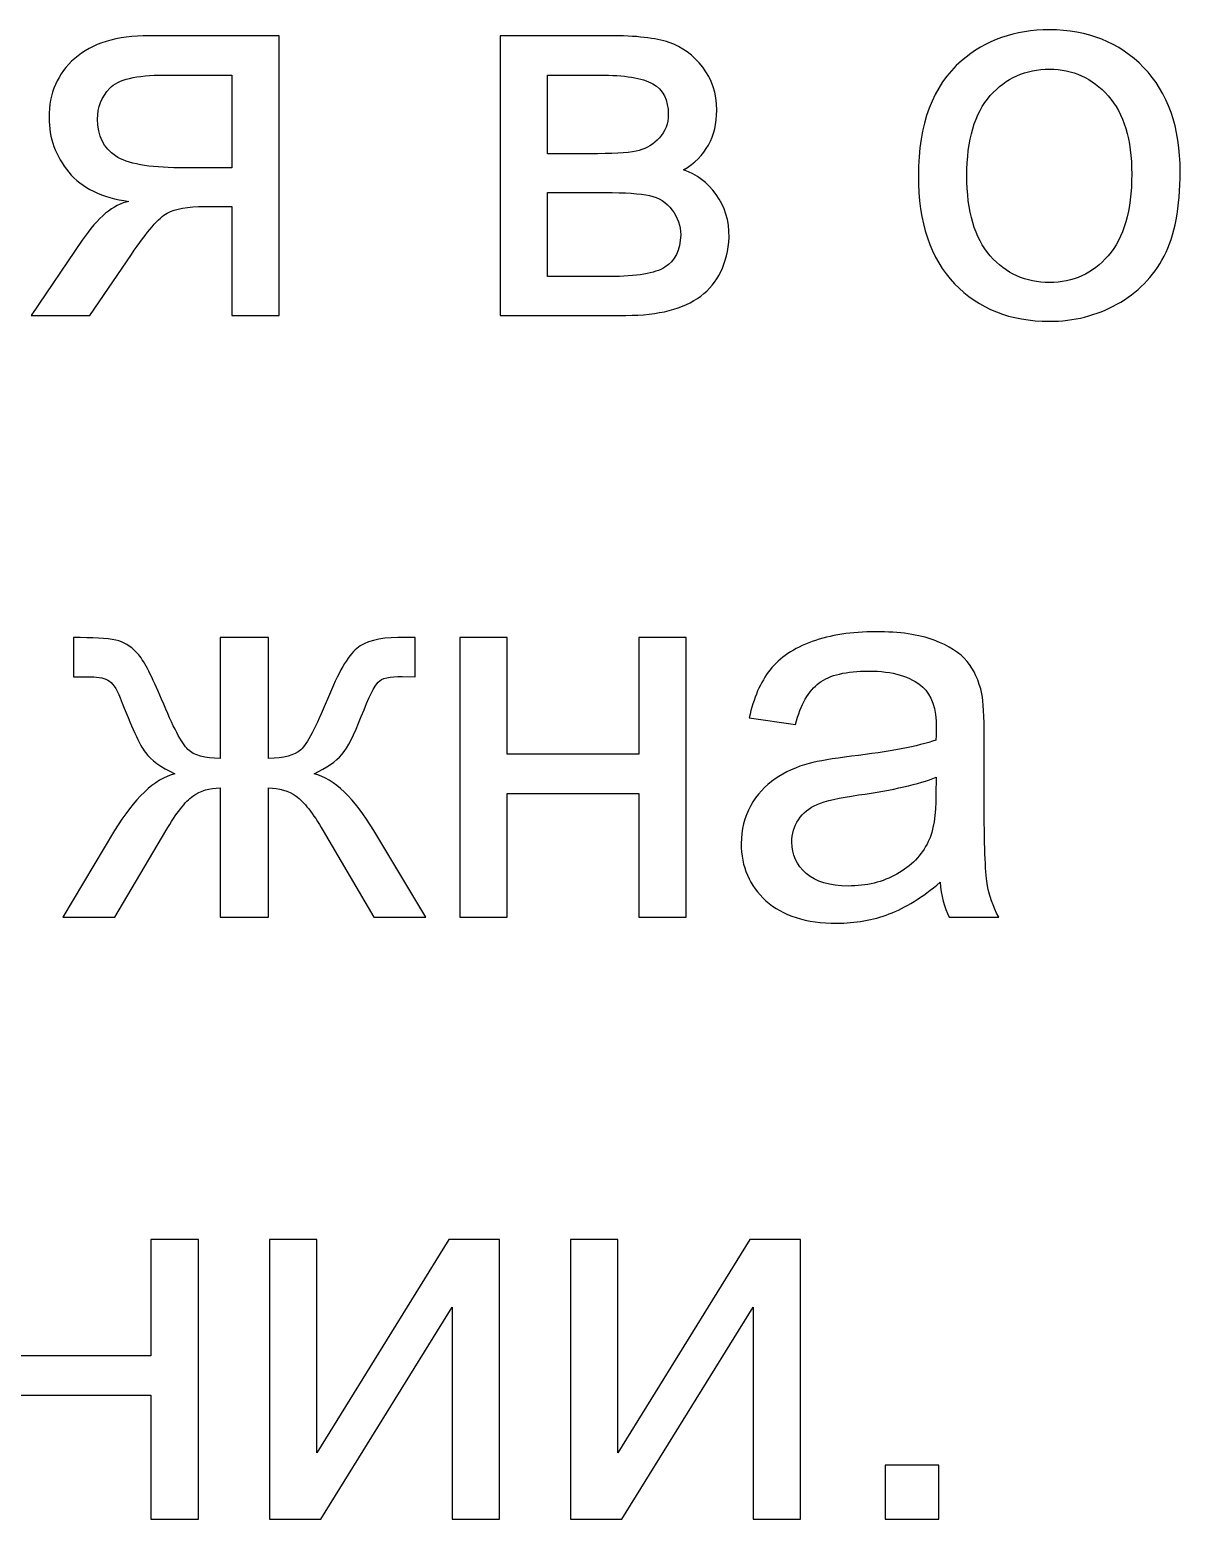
# Model space of a CAD drawing. Header units: millimetres. Extents: x -998 to 1016, y -1915 to 1914.
# Drawn here: x -646.3 to -597.3, y 1585.2 to 1648.6 of the extents above; entities that cross this region are included whole.
import ezdxf

# ---------------------------------------------------------------- set-up
doc = ezdxf.new("R2010")
doc.units = ezdxf.units.MM
doc.header["$MEASUREMENT"] = 0
doc.layers.add('layer 1', color=7, linetype='Continuous')

msp = doc.modelspace()

# ---------------------------------------------------------------- linework, layer by layer
at = {"layer": 'layer 1', "color": 250}
for points, knots in [([(-635.6963, 1648.3313), (-635.6963, 1648.3313), (-635.6963, 1636.4303), (-635.6963, 1636.4303), (-635.6963, 1636.4303), (-635.6963, 1636.4303), (-637.7142, 1636.4303), (-637.7142, 1636.4303), (-637.7142, 1636.4303), (-637.7142, 1636.4303), (-637.7142, 1641.0623), (-637.7142, 1641.0623), (-637.7142, 1641.0623), (-637.7142, 1641.0623), (-638.876, 1641.0623), (-638.876, 1641.0623), (-638.876, 1641.0623), (-639.583, 1641.0623), (-640.1104, 1640.9706), (-640.4582, 1640.7833), (-640.4582, 1640.7833), (-640.806, 1640.596), (-641.3143, 1640.0113), (-641.9831, 1639.0215), (-641.9831, 1639.0215), (-641.9831, 1639.0215), (-643.7564, 1636.4303), (-643.7564, 1636.4303), (-643.7564, 1636.4303), (-643.7564, 1636.4303), (-646.2558, 1636.4303), (-646.2558, 1636.4303), (-646.2558, 1636.4303), (-646.2558, 1636.4303), (-644.0774, 1639.6253), (-644.0774, 1639.6253), (-644.0774, 1639.6253), (-643.4124, 1640.6037), (-642.7474, 1641.154), (-642.0863, 1641.2801), (-642.0863, 1641.2801), (-643.2366, 1641.4368), (-644.0927, 1641.8534), (-644.6507, 1642.526), (-644.6507, 1642.526), (-645.2086, 1643.1986), (-645.4876, 1643.9745), (-645.4876, 1644.8497), (-645.4876, 1644.8497), (-645.4876, 1645.8854), (-645.1246, 1646.7223), (-644.3946, 1647.3644), (-644.3946, 1647.3644), (-643.6646, 1648.0103), (-642.606, 1648.3313), (-641.2225, 1648.3313), (-641.2225, 1648.3313), (-641.2225, 1648.3313), (-635.6963, 1648.3313), (-635.6963, 1648.3313)], [0, 0, 0, 0, 0.0625, 0.0625, 0.0625, 0.0625, 0.125, 0.125, 0.125, 0.125, 0.1875, 0.1875, 0.1875, 0.1875, 0.25, 0.25, 0.25, 0.25, 0.3125, 0.3125, 0.3125, 0.3125, 0.375, 0.375, 0.375, 0.375, 0.4375, 0.4375, 0.4375, 0.4375, 0.5, 0.5, 0.5, 0.5, 0.5625, 0.5625, 0.5625, 0.5625, 0.625, 0.625, 0.625, 0.625, 0.6875, 0.6875, 0.6875, 0.6875, 0.75, 0.75, 0.75, 0.75, 0.8125, 0.8125, 0.8125, 0.8125, 0.875, 0.875, 0.875, 0.875, 1, 1, 1, 1]), ([(-626.2871, 1648.3313), (-626.2871, 1648.3313), (-621.6436, 1648.3313), (-621.6436, 1648.3313), (-621.6436, 1648.3313), (-620.5047, 1648.3313), (-619.6563, 1648.2357), (-619.0983, 1648.0446), (-619.0983, 1648.0446), (-618.5442, 1647.8536), (-618.0665, 1647.5058), (-617.669, 1646.9975), (-617.669, 1646.9975), (-617.2677, 1646.4854), (-617.069, 1645.8777), (-617.069, 1645.1669), (-617.069, 1645.1669), (-617.069, 1644.5974), (-617.1875, 1644.1006), (-617.4206, 1643.6802), (-617.4206, 1643.6802), (-617.6575, 1643.256), (-618.0091, 1642.9006), (-618.483, 1642.6177), (-618.483, 1642.6177), (-617.9251, 1642.4305), (-617.4626, 1642.0827), (-617.0919, 1641.5706), (-617.0919, 1641.5706), (-616.725, 1641.0623), (-616.5416, 1640.4546), (-616.5416, 1639.7552), (-616.5416, 1639.7552), (-616.6142, 1638.6278), (-617.0193, 1637.7908), (-617.7493, 1637.2482), (-617.7493, 1637.2482), (-618.4792, 1636.7016), (-619.5417, 1636.4303), (-620.9328, 1636.4303), (-620.9328, 1636.4303), (-620.9328, 1636.4303), (-626.2871, 1636.4303), (-626.2871, 1636.4303), (-626.2871, 1636.4303), (-626.2871, 1636.4303), (-626.2871, 1648.3313), (-626.2871, 1648.3313)], [0, 0, 0, 0, 0.0769231, 0.0769231, 0.0769231, 0.0769231, 0.1538462, 0.1538462, 0.1538462, 0.1538462, 0.2307692, 0.2307692, 0.2307692, 0.2307692, 0.3076923, 0.3076923, 0.3076923, 0.3076923, 0.3846154, 0.3846154, 0.3846154, 0.3846154, 0.4615385, 0.4615385, 0.4615385, 0.4615385, 0.5384615, 0.5384615, 0.5384615, 0.5384615, 0.6153846, 0.6153846, 0.6153846, 0.6153846, 0.6923077, 0.6923077, 0.6923077, 0.6923077, 0.7692308, 0.7692308, 0.7692308, 0.7692308, 0.8461538, 0.8461538, 0.8461538, 0.8461538, 1, 1, 1, 1]), ([(-608.4891, 1642.3808), (-608.4891, 1644.5783), (-607.8776, 1646.2064), (-606.6508, 1647.265), (-606.6508, 1647.265), (-605.6304, 1648.144), (-604.3807, 1648.5835), (-602.9093, 1648.5835), (-602.9093, 1648.5835), (-601.2774, 1648.5835), (-599.9398, 1648.0485), (-598.9003, 1646.9784), (-598.9003, 1646.9784), (-597.8646, 1645.9121), (-597.3448, 1644.4331), (-597.3448, 1642.5489), (-597.3448, 1642.5489), (-597.3448, 1641.0202), (-597.5741, 1639.8202), (-598.0327, 1638.945), (-598.0327, 1638.945), (-598.4913, 1638.0698), (-599.1602, 1637.3896), (-600.0392, 1636.9042), (-600.0392, 1636.9042), (-600.9143, 1636.4188), (-601.8736, 1636.1781), (-602.9093, 1636.1781), (-602.9093, 1636.1781), (-604.5756, 1636.1781), (-605.9209, 1636.7093), (-606.9489, 1637.7756), (-606.9489, 1637.7756), (-607.977, 1638.8418), (-608.4891, 1640.3782), (-608.4891, 1642.3808)], [0, 0, 0, 0, 0.1, 0.1, 0.1, 0.1, 0.2, 0.2, 0.2, 0.2, 0.3, 0.3, 0.3, 0.3, 0.4, 0.4, 0.4, 0.4, 0.5, 0.5, 0.5, 0.5, 0.6, 0.6, 0.6, 0.6, 0.7, 0.7, 0.7, 0.7, 0.8, 0.8, 0.8, 0.8, 1, 1, 1, 1]), ([(-606.4253, 1642.377), (-606.4253, 1640.8559), (-606.0928, 1639.717), (-605.4279, 1638.9641), (-605.4279, 1638.9641), (-604.759, 1638.2074), (-603.9221, 1637.8291), (-602.9093, 1637.8291), (-602.9093, 1637.8291), (-601.908, 1637.8291), (-601.0749, 1638.2074), (-600.4061, 1638.968), (-600.4061, 1638.968), (-599.7411, 1639.7285), (-599.4086, 1640.8865), (-599.4086, 1642.4419), (-599.4086, 1642.4419), (-599.4086, 1643.9095), (-599.7449, 1645.0216), (-600.4137, 1645.7745), (-600.4137, 1645.7745), (-601.0825, 1646.5312), (-601.9157, 1646.9096), (-602.9093, 1646.9096), (-602.9093, 1646.9096), (-603.9221, 1646.9096), (-604.759, 1646.5351), (-605.4279, 1645.7822), (-605.4279, 1645.7822), (-606.0928, 1645.0293), (-606.4253, 1643.8942), (-606.4253, 1642.377)], [0, 0, 0, 0, 0.1111111, 0.1111111, 0.1111111, 0.1111111, 0.2222222, 0.2222222, 0.2222222, 0.2222222, 0.3333333, 0.3333333, 0.3333333, 0.3333333, 0.4444444, 0.4444444, 0.4444444, 0.4444444, 0.5555556, 0.5555556, 0.5555556, 0.5555556, 0.6666667, 0.6666667, 0.6666667, 0.6666667, 0.7777778, 0.7777778, 0.7777778, 0.7777778, 1, 1, 1, 1]), ([(-637.7142, 1646.6573), (-637.7142, 1646.6573), (-640.5805, 1646.6573), (-640.5805, 1646.6573), (-640.5805, 1646.6573), (-641.7805, 1646.6573), (-642.5563, 1646.4701), (-642.9041, 1646.0955), (-642.9041, 1646.0955), (-643.2519, 1645.721), (-643.4239, 1645.2815), (-643.4239, 1644.7809), (-643.4239, 1644.7809), (-643.4239, 1644.07), (-643.1678, 1643.5464), (-642.6557, 1643.2139), (-642.6557, 1643.2139), (-642.1474, 1642.8814), (-641.2416, 1642.7133), (-639.9422, 1642.7133), (-639.9422, 1642.7133), (-639.9422, 1642.7133), (-637.7142, 1642.7133), (-637.7142, 1642.7133), (-637.7142, 1642.7133), (-637.7142, 1642.7133), (-637.7142, 1646.6573), (-637.7142, 1646.6573)], [0, 0, 0, 0, 0.125, 0.125, 0.125, 0.125, 0.25, 0.25, 0.25, 0.25, 0.375, 0.375, 0.375, 0.375, 0.5, 0.5, 0.5, 0.5, 0.625, 0.625, 0.625, 0.625, 0.75, 0.75, 0.75, 0.75, 1, 1, 1, 1]), ([(-624.2692, 1643.3095), (-624.2692, 1643.3095), (-622.129, 1643.3095), (-622.129, 1643.3095), (-622.129, 1643.3095), (-621.2767, 1643.3095), (-620.6882, 1643.3553), (-620.371, 1643.4432), (-620.371, 1643.4432), (-620.05, 1643.535), (-619.7633, 1643.7146), (-619.5111, 1643.9898), (-619.5111, 1643.9898), (-619.2589, 1644.2611), (-619.1327, 1644.5898), (-619.1327, 1644.9719), (-619.1327, 1644.9719), (-619.1327, 1645.6025), (-619.3544, 1646.0382), (-619.7939, 1646.2866), (-619.7939, 1646.2866), (-620.2372, 1646.5351), (-620.9939, 1646.6573), (-622.064, 1646.6573), (-622.064, 1646.6573), (-622.064, 1646.6573), (-624.2692, 1646.6573), (-624.2692, 1646.6573), (-624.2692, 1646.6573), (-624.2692, 1646.6573), (-624.2692, 1643.3095), (-624.2692, 1643.3095)], [0, 0, 0, 0, 0.1111111, 0.1111111, 0.1111111, 0.1111111, 0.2222222, 0.2222222, 0.2222222, 0.2222222, 0.3333333, 0.3333333, 0.3333333, 0.3333333, 0.4444444, 0.4444444, 0.4444444, 0.4444444, 0.5555556, 0.5555556, 0.5555556, 0.5555556, 0.6666667, 0.6666667, 0.6666667, 0.6666667, 0.7777778, 0.7777778, 0.7777778, 0.7777778, 1, 1, 1, 1]), ([(-624.2692, 1638.0813), (-624.2692, 1638.0813), (-621.6207, 1638.0813), (-621.6207, 1638.0813), (-621.6207, 1638.0813), (-620.4818, 1638.0813), (-619.6984, 1638.2151), (-619.2741, 1638.4788), (-619.2741, 1638.4788), (-618.8499, 1638.7463), (-618.6283, 1639.2011), (-618.6053, 1639.8546), (-618.6053, 1639.8546), (-618.6053, 1640.233), (-618.7276, 1640.5884), (-618.9722, 1640.9132), (-618.9722, 1640.9132), (-619.2206, 1641.2381), (-619.5417, 1641.4445), (-619.9353, 1641.5285), (-619.9353, 1641.5285), (-620.3289, 1641.6164), (-620.9634, 1641.6585), (-621.8347, 1641.6585), (-621.8347, 1641.6585), (-621.8347, 1641.6585), (-624.2692, 1641.6585), (-624.2692, 1641.6585), (-624.2692, 1641.6585), (-624.2692, 1641.6585), (-624.2692, 1638.0813), (-624.2692, 1638.0813)], [0, 0, 0, 0, 0.1111111, 0.1111111, 0.1111111, 0.1111111, 0.2222222, 0.2222222, 0.2222222, 0.2222222, 0.3333333, 0.3333333, 0.3333333, 0.3333333, 0.4444444, 0.4444444, 0.4444444, 0.4444444, 0.5555556, 0.5555556, 0.5555556, 0.5555556, 0.6666667, 0.6666667, 0.6666667, 0.6666667, 0.7777778, 0.7777778, 0.7777778, 0.7777778, 1, 1, 1, 1]), ([(-607.5683, 1612.3035), (-608.3174, 1611.6653), (-609.0397, 1611.2181), (-609.7314, 1610.9544), (-609.7314, 1610.9544), (-610.4232, 1610.6907), (-611.1646, 1610.5608), (-611.9595, 1610.5608), (-611.9595, 1610.5608), (-613.2666, 1610.5608), (-614.2717, 1610.878), (-614.9749, 1611.5162), (-614.9749, 1611.5162), (-615.6781, 1612.1506), (-616.0297, 1612.9647), (-616.0297, 1613.9545), (-616.0297, 1613.9545), (-616.0297, 1614.5354), (-615.8959, 1615.0666), (-615.6322, 1615.5482), (-615.6322, 1615.5482), (-615.3647, 1616.0297), (-615.0169, 1616.4119), (-614.5889, 1616.7023), (-614.5889, 1616.7023), (-614.157, 1616.9928), (-613.6755, 1617.2145), (-613.1366, 1617.3635), (-613.1366, 1617.3635), (-612.7392, 1617.4667), (-612.1391, 1617.5661), (-611.3404, 1617.6654), (-611.3404, 1617.6654), (-609.7123, 1617.8565), (-608.5085, 1618.0896), (-607.7403, 1618.3572), (-607.7403, 1618.3572), (-607.7326, 1618.6323), (-607.7288, 1618.8081), (-607.7288, 1618.8807), (-607.7288, 1618.8807), (-607.7288, 1619.6986), (-607.9199, 1620.2757), (-608.3021, 1620.612), (-608.3021, 1620.612), (-608.818, 1621.0668), (-609.5862, 1621.2923), (-610.6028, 1621.2923), (-610.6028, 1621.2923), (-611.5544, 1621.2923), (-612.2576, 1621.1241), (-612.7086, 1620.7916), (-612.7086, 1620.7916), (-613.1634, 1620.4591), (-613.4959, 1619.8706), (-613.7137, 1619.0222), (-613.7137, 1619.0222), (-613.7137, 1619.0222), (-615.6857, 1619.2973), (-615.6857, 1619.2973), (-615.6857, 1619.2973), (-615.5061, 1620.1419), (-615.2118, 1620.826), (-614.7991, 1621.3458), (-614.7991, 1621.3458), (-614.3863, 1621.8655), (-613.7901, 1622.263), (-613.0105, 1622.5458), (-613.0105, 1622.5458), (-612.2347, 1622.8248), (-611.3289, 1622.9662), (-610.3047, 1622.9662), (-610.3047, 1622.9662), (-609.2881, 1622.9662), (-608.4588, 1622.8477), (-607.8205, 1622.607), (-607.8205, 1622.607), (-607.1861, 1622.3662), (-606.7161, 1622.0681), (-606.418, 1621.705), (-606.418, 1621.705), (-606.1199, 1621.342), (-605.9097, 1620.8834), (-605.7874, 1620.3292), (-605.7874, 1620.3292), (-605.7224, 1619.9852), (-605.688, 1619.3661), (-605.688, 1618.4756), (-605.688, 1618.4756), (-605.688, 1618.4756), (-605.688, 1615.8004), (-605.688, 1615.8004), (-605.688, 1615.8004), (-605.688, 1613.9316), (-605.646, 1612.7506), (-605.5619, 1612.25), (-605.5619, 1612.25), (-605.4816, 1611.7493), (-605.3135, 1611.2716), (-605.0689, 1610.813), (-605.0689, 1610.813), (-605.0689, 1610.813), (-607.1785, 1610.813), (-607.1785, 1610.813), (-607.1785, 1610.813), (-607.381, 1611.2372), (-607.511, 1611.734), (-607.5683, 1612.3035)], [0, 0, 0, 0, 0.0357143, 0.0357143, 0.0357143, 0.0357143, 0.0714286, 0.0714286, 0.0714286, 0.0714286, 0.1071429, 0.1071429, 0.1071429, 0.1071429, 0.1428571, 0.1428571, 0.1428571, 0.1428571, 0.1785714, 0.1785714, 0.1785714, 0.1785714, 0.2142857, 0.2142857, 0.2142857, 0.2142857, 0.25, 0.25, 0.25, 0.25, 0.2857143, 0.2857143, 0.2857143, 0.2857143, 0.3214286, 0.3214286, 0.3214286, 0.3214286, 0.3571429, 0.3571429, 0.3571429, 0.3571429, 0.3928571, 0.3928571, 0.3928571, 0.3928571, 0.4285714, 0.4285714, 0.4285714, 0.4285714, 0.4642857, 0.4642857, 0.4642857, 0.4642857, 0.5, 0.5, 0.5, 0.5, 0.5357143, 0.5357143, 0.5357143, 0.5357143, 0.5714286, 0.5714286, 0.5714286, 0.5714286, 0.6071429, 0.6071429, 0.6071429, 0.6071429, 0.6428571, 0.6428571, 0.6428571, 0.6428571, 0.6785714, 0.6785714, 0.6785714, 0.6785714, 0.7142857, 0.7142857, 0.7142857, 0.7142857, 0.75, 0.75, 0.75, 0.75, 0.7857143, 0.7857143, 0.7857143, 0.7857143, 0.8214286, 0.8214286, 0.8214286, 0.8214286, 0.8571429, 0.8571429, 0.8571429, 0.8571429, 0.8928571, 0.8928571, 0.8928571, 0.8928571, 0.9285714, 0.9285714, 0.9285714, 0.9285714, 1, 1, 1, 1]), ([(-636.1437, 1622.714), (-636.1437, 1622.714), (-636.1437, 1617.5775), (-636.1437, 1617.5775), (-636.1437, 1617.5775), (-635.494, 1617.5775), (-635.0354, 1617.6998), (-634.7717, 1617.9406), (-634.7717, 1617.9406), (-634.508, 1618.1852), (-634.1296, 1618.8999), (-633.6404, 1620.0922), (-633.6404, 1620.0922), (-633.1818, 1621.2235), (-632.7652, 1621.942), (-632.3907, 1622.2554), (-632.3907, 1622.2554), (-632.0238, 1622.5611), (-631.4429, 1622.714), (-630.6442, 1622.714), (-630.6442, 1622.714), (-630.6442, 1622.714), (-629.9065, 1622.714), (-629.9065, 1622.714), (-629.9065, 1622.714), (-629.9065, 1622.714), (-629.9065, 1621.0515), (-629.9065, 1621.0515), (-629.9065, 1621.0515), (-629.9065, 1621.0515), (-630.4531, 1621.063), (-630.4531, 1621.063), (-630.4531, 1621.063), (-630.9919, 1621.063), (-631.3321, 1620.9827), (-631.4811, 1620.826), (-631.4811, 1620.826), (-631.6378, 1620.6617), (-631.8786, 1620.1725), (-632.1996, 1619.3585), (-632.1996, 1619.3585), (-632.4977, 1618.5788), (-632.7729, 1618.0438), (-633.0251, 1617.7419), (-633.0251, 1617.7419), (-633.2773, 1617.4438), (-633.6748, 1617.1724), (-634.2099, 1616.924), (-634.2099, 1616.924), (-633.3385, 1616.6909), (-632.4901, 1615.8845), (-631.6607, 1614.501), (-631.6607, 1614.501), (-631.6607, 1614.501), (-629.4479, 1610.813), (-629.4479, 1610.813), (-629.4479, 1610.813), (-629.4479, 1610.813), (-631.6646, 1610.813), (-631.6646, 1610.813), (-631.6646, 1610.813), (-631.6646, 1610.813), (-633.82, 1614.4972), (-633.82, 1614.4972), (-633.82, 1614.4972), (-634.2595, 1615.2462), (-634.6455, 1615.7354), (-634.9704, 1615.9686), (-634.9704, 1615.9686), (-635.2991, 1616.2017), (-635.6889, 1616.3163), (-636.1437, 1616.3163), (-636.1437, 1616.3163), (-636.1437, 1616.3163), (-636.1437, 1610.813), (-636.1437, 1610.813), (-636.1437, 1610.813), (-636.1437, 1610.813), (-638.2074, 1610.813), (-638.2074, 1610.813), (-638.2074, 1610.813), (-638.2074, 1610.813), (-638.2074, 1616.3163), (-638.2074, 1616.3163), (-638.2074, 1616.3163), (-638.6546, 1616.3163), (-639.0406, 1616.2017), (-639.3654, 1615.9724), (-639.3654, 1615.9724), (-639.6941, 1615.7431), (-640.0763, 1615.2501), (-640.512, 1614.4934), (-640.512, 1614.4934), (-640.512, 1614.4934), (-642.6865, 1610.813), (-642.6865, 1610.813), (-642.6865, 1610.813), (-642.6865, 1610.813), (-644.9032, 1610.813), (-644.9032, 1610.813), (-644.9032, 1610.813), (-644.9032, 1610.813), (-642.698, 1614.501), (-642.698, 1614.501), (-642.698, 1614.501), (-641.861, 1615.8845), (-641.005, 1616.6909), (-640.1336, 1616.924), (-640.1336, 1616.924), (-640.7298, 1617.1992), (-641.1502, 1617.5011), (-641.3871, 1617.8259), (-641.3871, 1617.8259), (-641.6279, 1618.1508), (-641.9833, 1618.9266), (-642.4611, 1620.1534), (-642.4611, 1620.1534), (-642.6254, 1620.5661), (-642.8012, 1620.8184), (-642.9885, 1620.9101), (-642.9885, 1620.9101), (-643.1834, 1621.0057), (-643.47, 1621.0515), (-643.8522, 1621.0515), (-643.8522, 1621.0515), (-643.9477, 1621.0515), (-644.1465, 1621.0477), (-644.4445, 1621.04), (-644.4445, 1621.04), (-644.4445, 1621.04), (-644.4445, 1622.714), (-644.4445, 1622.714), (-644.4445, 1622.714), (-644.4445, 1622.714), (-644.1656, 1622.714), (-644.1656, 1622.714), (-644.1656, 1622.714), (-643.3859, 1622.714), (-642.8394, 1622.6681), (-642.5222, 1622.5726), (-642.5222, 1622.5726), (-642.205, 1622.4809), (-641.9222, 1622.2821), (-641.6699, 1621.9802), (-641.6699, 1621.9802), (-641.4215, 1621.6783), (-641.0967, 1621.0515), (-640.6992, 1620.0922), (-640.6992, 1620.0922), (-640.2139, 1618.919), (-639.8393, 1618.2081), (-639.5794, 1617.9559), (-639.5794, 1617.9559), (-639.3196, 1617.7036), (-638.8609, 1617.5775), (-638.2074, 1617.5775), (-638.2074, 1617.5775), (-638.2074, 1617.5775), (-638.2074, 1622.714), (-638.2074, 1622.714), (-638.2074, 1622.714), (-638.2074, 1622.714), (-636.1437, 1622.714), (-636.1437, 1622.714)], [0, 0, 0, 0, 0.0238095, 0.0238095, 0.0238095, 0.0238095, 0.047619, 0.047619, 0.047619, 0.047619, 0.0714286, 0.0714286, 0.0714286, 0.0714286, 0.0952381, 0.0952381, 0.0952381, 0.0952381, 0.1190476, 0.1190476, 0.1190476, 0.1190476, 0.1428571, 0.1428571, 0.1428571, 0.1428571, 0.1666667, 0.1666667, 0.1666667, 0.1666667, 0.1904762, 0.1904762, 0.1904762, 0.1904762, 0.2142857, 0.2142857, 0.2142857, 0.2142857, 0.2380952, 0.2380952, 0.2380952, 0.2380952, 0.2619048, 0.2619048, 0.2619048, 0.2619048, 0.2857143, 0.2857143, 0.2857143, 0.2857143, 0.3095238, 0.3095238, 0.3095238, 0.3095238, 0.3333333, 0.3333333, 0.3333333, 0.3333333, 0.3571429, 0.3571429, 0.3571429, 0.3571429, 0.3809524, 0.3809524, 0.3809524, 0.3809524, 0.4047619, 0.4047619, 0.4047619, 0.4047619, 0.4285714, 0.4285714, 0.4285714, 0.4285714, 0.452381, 0.452381, 0.452381, 0.452381, 0.4761905, 0.4761905, 0.4761905, 0.4761905, 0.5, 0.5, 0.5, 0.5, 0.5238095, 0.5238095, 0.5238095, 0.5238095, 0.547619, 0.547619, 0.547619, 0.547619, 0.5714286, 0.5714286, 0.5714286, 0.5714286, 0.5952381, 0.5952381, 0.5952381, 0.5952381, 0.6190476, 0.6190476, 0.6190476, 0.6190476, 0.6428571, 0.6428571, 0.6428571, 0.6428571, 0.6666667, 0.6666667, 0.6666667, 0.6666667, 0.6904762, 0.6904762, 0.6904762, 0.6904762, 0.7142857, 0.7142857, 0.7142857, 0.7142857, 0.7380952, 0.7380952, 0.7380952, 0.7380952, 0.7619048, 0.7619048, 0.7619048, 0.7619048, 0.7857143, 0.7857143, 0.7857143, 0.7857143, 0.8095238, 0.8095238, 0.8095238, 0.8095238, 0.8333333, 0.8333333, 0.8333333, 0.8333333, 0.8571429, 0.8571429, 0.8571429, 0.8571429, 0.8809524, 0.8809524, 0.8809524, 0.8809524, 0.9047619, 0.9047619, 0.9047619, 0.9047619, 0.9285714, 0.9285714, 0.9285714, 0.9285714, 0.952381, 0.952381, 0.952381, 0.952381, 1, 1, 1, 1]), ([(-628.0033, 1622.714), (-628.0033, 1622.714), (-625.9854, 1622.714), (-625.9854, 1622.714), (-625.9854, 1622.714), (-625.9854, 1622.714), (-625.9854, 1617.761), (-625.9854, 1617.761), (-625.9854, 1617.761), (-625.9854, 1617.761), (-620.3903, 1617.761), (-620.3903, 1617.761), (-620.3903, 1617.761), (-620.3903, 1617.761), (-620.3903, 1622.714), (-620.3903, 1622.714), (-620.3903, 1622.714), (-620.3903, 1622.714), (-618.3724, 1622.714), (-618.3724, 1622.714), (-618.3724, 1622.714), (-618.3724, 1622.714), (-618.3724, 1610.813), (-618.3724, 1610.813), (-618.3724, 1610.813), (-618.3724, 1610.813), (-620.3903, 1610.813), (-620.3903, 1610.813), (-620.3903, 1610.813), (-620.3903, 1610.813), (-620.3903, 1616.087), (-620.3903, 1616.087), (-620.3903, 1616.087), (-620.3903, 1616.087), (-625.9854, 1616.087), (-625.9854, 1616.087), (-625.9854, 1616.087), (-625.9854, 1616.087), (-625.9854, 1610.813), (-625.9854, 1610.813), (-625.9854, 1610.813), (-625.9854, 1610.813), (-628.0033, 1610.813), (-628.0033, 1610.813), (-628.0033, 1610.813), (-628.0033, 1610.813), (-628.0033, 1622.714), (-628.0033, 1622.714)], [0, 0, 0, 0, 0.0769231, 0.0769231, 0.0769231, 0.0769231, 0.1538462, 0.1538462, 0.1538462, 0.1538462, 0.2307692, 0.2307692, 0.2307692, 0.2307692, 0.3076923, 0.3076923, 0.3076923, 0.3076923, 0.3846154, 0.3846154, 0.3846154, 0.3846154, 0.4615385, 0.4615385, 0.4615385, 0.4615385, 0.5384615, 0.5384615, 0.5384615, 0.5384615, 0.6153846, 0.6153846, 0.6153846, 0.6153846, 0.6923077, 0.6923077, 0.6923077, 0.6923077, 0.7692308, 0.7692308, 0.7692308, 0.7692308, 0.8461538, 0.8461538, 0.8461538, 0.8461538, 1, 1, 1, 1]), ([(-607.7288, 1616.775), (-608.4626, 1616.4769), (-609.5633, 1616.2246), (-611.0308, 1616.0182), (-611.0308, 1616.0182), (-611.864, 1615.8998), (-612.4525, 1615.766), (-612.7965, 1615.617), (-612.7965, 1615.617), (-613.1404, 1615.4679), (-613.4041, 1615.2501), (-613.5914, 1614.9673), (-613.5914, 1614.9673), (-613.7787, 1614.6806), (-613.8742, 1614.3634), (-613.8742, 1614.0118), (-613.8742, 1614.0118), (-613.8742, 1613.4806), (-613.6717, 1613.0334), (-613.2627, 1612.678), (-613.2627, 1612.678), (-612.8538, 1612.3226), (-612.2576, 1612.143), (-611.4742, 1612.143), (-611.4742, 1612.143), (-610.6983, 1612.143), (-610.0066, 1612.3111), (-609.3989, 1612.6513), (-609.3989, 1612.6513), (-608.7951, 1612.9876), (-608.3479, 1613.45), (-608.0651, 1614.0347), (-608.0651, 1614.0347), (-607.8473, 1614.4895), (-607.7403, 1615.1583), (-607.7403, 1616.0412), (-607.7403, 1616.0412), (-607.7403, 1616.0412), (-607.7288, 1616.775), (-607.7288, 1616.775)], [0, 0, 0, 0, 0.0909091, 0.0909091, 0.0909091, 0.0909091, 0.1818182, 0.1818182, 0.1818182, 0.1818182, 0.2727273, 0.2727273, 0.2727273, 0.2727273, 0.3636364, 0.3636364, 0.3636364, 0.3636364, 0.4545455, 0.4545455, 0.4545455, 0.4545455, 0.5454545, 0.5454545, 0.5454545, 0.5454545, 0.6363636, 0.6363636, 0.6363636, 0.6363636, 0.7272727, 0.7272727, 0.7272727, 0.7272727, 0.8181818, 0.8181818, 0.8181818, 0.8181818, 1, 1, 1, 1]), ([(-648.7632, 1597.0967), (-648.7632, 1597.0967), (-646.7453, 1597.0967), (-646.7453, 1597.0967), (-646.7453, 1597.0967), (-646.7453, 1597.0967), (-646.7453, 1592.1437), (-646.7453, 1592.1437), (-646.7453, 1592.1437), (-646.7453, 1592.1437), (-641.1502, 1592.1437), (-641.1502, 1592.1437), (-641.1502, 1592.1437), (-641.1502, 1592.1437), (-641.1502, 1597.0967), (-641.1502, 1597.0967), (-641.1502, 1597.0967), (-641.1502, 1597.0967), (-639.1323, 1597.0967), (-639.1323, 1597.0967), (-639.1323, 1597.0967), (-639.1323, 1597.0967), (-639.1323, 1585.1957), (-639.1323, 1585.1957), (-639.1323, 1585.1957), (-639.1323, 1585.1957), (-641.1502, 1585.1957), (-641.1502, 1585.1957), (-641.1502, 1585.1957), (-641.1502, 1585.1957), (-641.1502, 1590.4697), (-641.1502, 1590.4697), (-641.1502, 1590.4697), (-641.1502, 1590.4697), (-646.7453, 1590.4697), (-646.7453, 1590.4697), (-646.7453, 1590.4697), (-646.7453, 1590.4697), (-646.7453, 1585.1957), (-646.7453, 1585.1957), (-646.7453, 1585.1957), (-646.7453, 1585.1957), (-648.7632, 1585.1957), (-648.7632, 1585.1957), (-648.7632, 1585.1957), (-648.7632, 1585.1957), (-648.7632, 1597.0967), (-648.7632, 1597.0967)], [0, 0, 0, 0, 0.0769231, 0.0769231, 0.0769231, 0.0769231, 0.1538462, 0.1538462, 0.1538462, 0.1538462, 0.2307692, 0.2307692, 0.2307692, 0.2307692, 0.3076923, 0.3076923, 0.3076923, 0.3076923, 0.3846154, 0.3846154, 0.3846154, 0.3846154, 0.4615385, 0.4615385, 0.4615385, 0.4615385, 0.5384615, 0.5384615, 0.5384615, 0.5384615, 0.6153846, 0.6153846, 0.6153846, 0.6153846, 0.6923077, 0.6923077, 0.6923077, 0.6923077, 0.7692308, 0.7692308, 0.7692308, 0.7692308, 0.8461538, 0.8461538, 0.8461538, 0.8461538, 1, 1, 1, 1]), ([(-636.1017, 1597.0967), (-636.1017, 1597.0967), (-634.0838, 1597.0967), (-634.0838, 1597.0967), (-634.0838, 1597.0967), (-634.0838, 1597.0967), (-634.0838, 1588.02), (-634.0838, 1588.02), (-634.0838, 1588.02), (-634.0838, 1588.02), (-628.4773, 1597.0967), (-628.4773, 1597.0967), (-628.4773, 1597.0967), (-628.4773, 1597.0967), (-626.3103, 1597.0967), (-626.3103, 1597.0967), (-626.3103, 1597.0967), (-626.3103, 1597.0967), (-626.3103, 1585.1957), (-626.3103, 1585.1957), (-626.3103, 1585.1957), (-626.3103, 1585.1957), (-628.3282, 1585.1957), (-628.3282, 1585.1957), (-628.3282, 1585.1957), (-628.3282, 1585.1957), (-628.3282, 1594.2151), (-628.3282, 1594.2151), (-628.3282, 1594.2151), (-628.3282, 1594.2151), (-633.9271, 1585.1957), (-633.9271, 1585.1957), (-633.9271, 1585.1957), (-633.9271, 1585.1957), (-636.1017, 1585.1957), (-636.1017, 1585.1957), (-636.1017, 1585.1957), (-636.1017, 1585.1957), (-636.1017, 1597.0967), (-636.1017, 1597.0967)], [0, 0, 0, 0, 0.0909091, 0.0909091, 0.0909091, 0.0909091, 0.1818182, 0.1818182, 0.1818182, 0.1818182, 0.2727273, 0.2727273, 0.2727273, 0.2727273, 0.3636364, 0.3636364, 0.3636364, 0.3636364, 0.4545455, 0.4545455, 0.4545455, 0.4545455, 0.5454545, 0.5454545, 0.5454545, 0.5454545, 0.6363636, 0.6363636, 0.6363636, 0.6363636, 0.7272727, 0.7272727, 0.7272727, 0.7272727, 0.8181818, 0.8181818, 0.8181818, 0.8181818, 1, 1, 1, 1]), ([(-623.2911, 1597.0967), (-623.2911, 1597.0967), (-621.2732, 1597.0967), (-621.2732, 1597.0967), (-621.2732, 1597.0967), (-621.2732, 1597.0967), (-621.2732, 1588.02), (-621.2732, 1588.02), (-621.2732, 1588.02), (-621.2732, 1588.02), (-615.6667, 1597.0967), (-615.6667, 1597.0967), (-615.6667, 1597.0967), (-615.6667, 1597.0967), (-613.4997, 1597.0967), (-613.4997, 1597.0967), (-613.4997, 1597.0967), (-613.4997, 1597.0967), (-613.4997, 1585.1957), (-613.4997, 1585.1957), (-613.4997, 1585.1957), (-613.4997, 1585.1957), (-615.5176, 1585.1957), (-615.5176, 1585.1957), (-615.5176, 1585.1957), (-615.5176, 1585.1957), (-615.5176, 1594.2151), (-615.5176, 1594.2151), (-615.5176, 1594.2151), (-615.5176, 1594.2151), (-621.1165, 1585.1957), (-621.1165, 1585.1957), (-621.1165, 1585.1957), (-621.1165, 1585.1957), (-623.2911, 1585.1957), (-623.2911, 1585.1957), (-623.2911, 1585.1957), (-623.2911, 1585.1957), (-623.2911, 1597.0967), (-623.2911, 1597.0967)], [0, 0, 0, 0, 0.0909091, 0.0909091, 0.0909091, 0.0909091, 0.1818182, 0.1818182, 0.1818182, 0.1818182, 0.2727273, 0.2727273, 0.2727273, 0.2727273, 0.3636364, 0.3636364, 0.3636364, 0.3636364, 0.4545455, 0.4545455, 0.4545455, 0.4545455, 0.5454545, 0.5454545, 0.5454545, 0.5454545, 0.6363636, 0.6363636, 0.6363636, 0.6363636, 0.7272727, 0.7272727, 0.7272727, 0.7272727, 0.8181818, 0.8181818, 0.8181818, 0.8181818, 1, 1, 1, 1]), ([(-609.9072, 1585.1957), (-609.9072, 1585.1957), (-609.9072, 1587.4888), (-609.9072, 1587.4888), (-609.9072, 1587.4888), (-609.9072, 1587.4888), (-607.6142, 1587.4888), (-607.6142, 1587.4888), (-607.6142, 1587.4888), (-607.6142, 1587.4888), (-607.6142, 1585.1957), (-607.6142, 1585.1957), (-607.6142, 1585.1957), (-607.6142, 1585.1957), (-609.9072, 1585.1957), (-609.9072, 1585.1957)], [0, 0, 0, 0, 0.2, 0.2, 0.2, 0.2, 0.4, 0.4, 0.4, 0.4, 0.6, 0.6, 0.6, 0.6, 1, 1, 1, 1])]:
    msp.add_open_spline(points, degree=3, knots=knots, dxfattribs=at)

doc.saveas('drawing.dxf')
